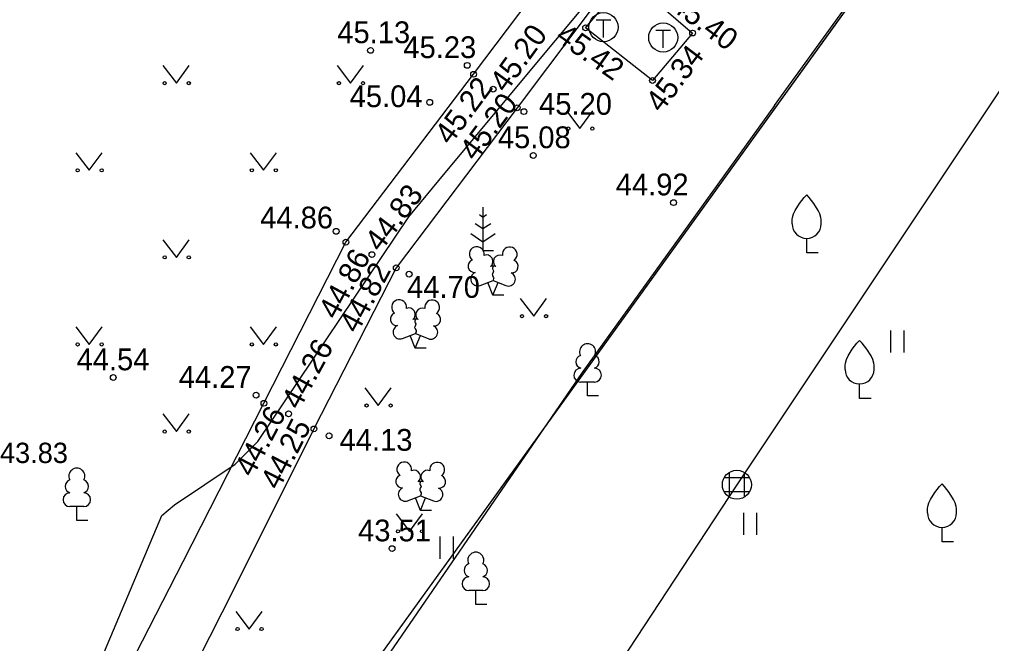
# Model space of a CAD drawing. Extents: x 641898 to 642152, y 6456148 to 6456452.
# Drawn here: x 642060.59 to 642094.09, y 6456346.7 to 6456368.2 of the extents above; entities that cross this region are included whole.
import ezdxf

# ---------------------------------------------------------------- set-up
doc = ezdxf.new("R2010")
doc.units = 0
for name, color, linetype in [('AED', 7, 'Continuous'), ('DKAEV', 7, 'Continuous'), ('DTRASS', 7, 'Continuous'), ('HALJASTUS', 7, 'Continuous'), ('KORGUS', 7, 'Continuous'), ('MPKAABEL', 7, 'Continuous'), ('PIIR', 7, 'Continuous'), ('PUU', 7, 'Continuous'), ('TEE', 7, 'Continuous'), ('TKAEV', 7, 'Continuous')]:
    doc.layers.add(name, color=color, linetype=linetype)

msp = doc.modelspace()

# ---------------------------------------------------------------- linework, layer by layer
at = {"layer": 'AED'}
for points in [[(642086.606, 6456365.23), (642097.139, 6456379.776)], [(642086.606, 6456365.23), (642079.978, 6456356.039), (642064.909, 6456334.09)]]:
    msp.add_lwpolyline(points, dxfattribs=at)
at = {"layer": 'DKAEV'}
for p, q in [((642084.879, 6456352.418), (642085.745, 6456352.418)), ((642085.062, 6456351.734), (642085.062, 6456352.601)), ((642085.562, 6456352.601), (642085.562, 6456351.734)), ((642085.745, 6456351.918), (642084.879, 6456351.918))]:
    msp.add_line(p, q, dxfattribs=at)
msp.add_circle((642085.312, 6456352.168), 0.5, dxfattribs=at)
at = {"layer": 'DTRASS'}
msp.add_lwpolyline([(642094.841, 6456366.459), (642085.312, 6456352.168), (642072.514, 6456332.697)], dxfattribs=at)
at = {"layer": 'HALJASTUS'}
for p, q in [((642065.537, 6456366.607), (642066, 6456366)), ((642066, 6456366), (642066.446, 6456366.607)), ((642071.537, 6456366.607), (642072, 6456366)), ((642072, 6456366), (642072.446, 6456366.607)), ((642079.441, 6456365.045), (642079.904, 6456364.438)), ((642079.904, 6456364.438), (642080.35, 6456365.045)), ((642062.537, 6456363.607), (642063, 6456363)), ((642063, 6456363), (642063.446, 6456363.607)), ((642068.537, 6456363.607), (642069, 6456363)), ((642069, 6456363), (642069.446, 6456363.607)), ((642065.537, 6456360.607), (642066, 6456360)), ((642066, 6456360), (642066.446, 6456360.607)), ((642077.848, 6456358.582), (642078.312, 6456357.975)), ((642078.312, 6456357.975), (642078.757, 6456358.582)), ((642062.537, 6456357.607), (642063, 6456357)), ((642063, 6456357), (642063.446, 6456357.607)), ((642068.537, 6456357.607), (642069, 6456357)), ((642069, 6456357), (642069.446, 6456357.607)), ((642090.608, 6456357.48), (642090.608, 6456356.718)), ((642091.064, 6456357.48), (642091.064, 6456356.718)), ((642072.491, 6456355.502), (642072.954, 6456354.896)), ((642072.954, 6456354.896), (642073.4, 6456355.502)), ((642065.537, 6456354.607), (642066, 6456354)), ((642066, 6456354), (642066.446, 6456354.607)), ((642073.574, 6456351.169), (642074.037, 6456350.562)), ((642074.037, 6456350.562), (642074.483, 6456351.169)), ((642085.538, 6456351.204), (642085.538, 6456350.442)), ((642085.994, 6456351.204), (642085.994, 6456350.442)), ((642075.082, 6456350.379), (642075.082, 6456349.617)), ((642075.538, 6456350.379), (642075.538, 6456349.617)), ((642068.045, 6456347.804), (642068.509, 6456347.197)), ((642068.509, 6456347.197), (642068.954, 6456347.804))]:
    msp.add_line(p, q, dxfattribs=at)
for centre in [(642065.599, 6456366), (642066.428, 6456366), (642071.599, 6456366), (642072.428, 6456366), (642079.503, 6456364.438), (642080.332, 6456364.438), (642062.599, 6456363), (642063.428, 6456363), (642068.599, 6456363), (642069.428, 6456363), (642065.599, 6456360), (642066.428, 6456360), (642077.911, 6456357.975), (642078.739, 6456357.975), (642062.599, 6456357), (642063.428, 6456357), (642068.599, 6456357), (642069.428, 6456357), (642072.553, 6456354.896), (642073.382, 6456354.896), (642065.599, 6456354), (642066.428, 6456354), (642073.636, 6456350.562), (642074.465, 6456350.562), (642068.108, 6456347.197), (642068.936, 6456347.197)]:
    msp.add_circle(centre, 0.055, dxfattribs=at)
at = {"layer": 'KORGUS'}
for centre in [(642080.101, 6456367.909), (642083.786, 6456367.729), (642072.691, 6456367.129), (642076.023, 6456366.614), (642076.241, 6456366.306), (642082.406, 6456366.092), (642076.916, 6456365.794), (642074.728, 6456365.341), (642077.741, 6456365.153), (642077.975, 6456365.02), (642078.298, 6456363.511), (642083.13, 6456361.886), (642071.507, 6456360.897), (642071.844, 6456360.526), (642072.739, 6456360.096), (642073.576, 6456359.641), (642074.019, 6456359.421), (642063.825, 6456355.861), (642068.745, 6456355.255), (642069.016, 6456354.973), (642069.868, 6456354.612), (642070.739, 6456354.091), (642071.261, 6456353.854), (642073.432, 6456349.968)]:
    msp.add_circle(centre, 0.1, dxfattribs=at)
at = {"layer": 'MPKAABEL'}
msp.add_lwpolyline([(642042.36, 6456305.86), (642047.37, 6456314.74), (642052.34, 6456323.35), (642055.18, 6456328.48), (642057.58, 6456334.2), (642061.95, 6456342.69), (642065.5, 6456351.11), (642065.94, 6456351.48), (642068.02, 6456352.88), (642068.81, 6456353.66), (642074.015, 6456361.398), (642075.265, 6456362.909), (642082.862, 6456372.041), (642091.541, 6456379.68), (642096.542, 6456384.081)], dxfattribs=at)
at = {"layer": 'PIIR'}
for points in [[(642014.833, 6456379.743), (642022.41, 6456385.37), (642046.27, 6456403.18), (642048.75, 6456408.2), (642051.82, 6456407.19), (642085.36, 6456416.4), (642109.3, 6456396.57), (642073.4, 6456346.82), (642063.74, 6456333.42), (642017.92, 6456331.38), (641993.48, 6456331.76), (641987.367, 6456331.835)], [(642088.288, 6456334.305), (642063.74, 6456333.42), (642109.3, 6456396.57), (642134.8, 6456380.23), (642123.086, 6456366.473)]]:
    msp.add_lwpolyline(points, dxfattribs=at)
at = {"layer": 'PUU'}
for p, q in [((642076.564, 6456361.378), (642076.44, 6456361.461)), ((642076.564, 6456361.728), (642076.564, 6456360.228)), ((642076.688, 6456361.461), (642076.564, 6456361.378)), ((642076.564, 6456360.978), (642076.297, 6456361.156)), ((642076.831, 6456361.156), (642076.564, 6456360.978)), ((642076.14, 6456360.817), (642076.564, 6456360.535)), ((642076.564, 6456360.535), (642076.988, 6456360.817)), ((642087.718, 6456360.154), (642087.718, 6456360.654)), ((642076.924, 6456360.228), (642076.564, 6456360.228)), ((642088.118, 6456360.154), (642087.718, 6456360.154)), ((642076.467, 6456359.032), (642076.912, 6456359.207)), ((642076.907, 6456358.697), (642076.732, 6456359.137)), ((642076.907, 6456358.697), (642077.087, 6456359.137)), ((642076.912, 6456359.207), (642077.352, 6456359.027)), ((642077.287, 6456358.697), (642076.907, 6456358.697)), ((642073.792, 6456357.205), (642074.237, 6456357.38)), ((642074.232, 6456356.87), (642074.057, 6456357.31)), ((642074.232, 6456356.87), (642074.412, 6456357.31)), ((642074.237, 6456357.38), (642074.677, 6456357.2)), ((642074.612, 6456356.87), (642074.232, 6456356.87)), ((642080.409, 6456355.705), (642079.929, 6456355.705)), ((642080.169, 6456355.23), (642080.169, 6456355.705)), ((642089.54, 6456355.14), (642089.54, 6456355.64)), ((642080.549, 6456355.23), (642080.169, 6456355.23)), ((642089.94, 6456355.14), (642089.54, 6456355.14)), ((642073.969, 6456351.615), (642074.414, 6456351.79)), ((642074.409, 6456351.28), (642074.234, 6456351.72)), ((642074.409, 6456351.28), (642074.589, 6456351.72)), ((642074.414, 6456351.79), (642074.854, 6456351.61)), ((642062.81, 6456351.415), (642062.33, 6456351.415)), ((642062.57, 6456350.94), (642062.57, 6456351.415)), ((642074.789, 6456351.28), (642074.409, 6456351.28)), ((642062.95, 6456350.94), (642062.57, 6456350.94)), ((642092.381, 6456350.199), (642092.381, 6456350.699)), ((642092.781, 6456350.199), (642092.381, 6456350.199)), ((642076.557, 6456348.521), (642076.077, 6456348.521)), ((642076.317, 6456348.046), (642076.317, 6456348.521)), ((642076.697, 6456348.046), (642076.317, 6456348.046))]:
    msp.add_line(p, q, dxfattribs=at)
for points in [[(642087.218, 6456361.154), (642087.218, 6456361.304), (642087.228, 6456361.369), (642087.263, 6456361.499), (642087.323, 6456361.619), (642087.468, 6456361.854), (642087.628, 6456362.059), (642087.718, 6456362.154)], [(642088.218, 6456361.154), (642088.218, 6456361.304), (642088.208, 6456361.369), (642088.173, 6456361.499), (642088.113, 6456361.619), (642087.968, 6456361.854), (642087.808, 6456362.059), (642087.718, 6456362.154)], [(642076.912, 6456359.702), (642076.892, 6456359.627), (642076.892, 6456359.607), (642076.902, 6456359.577), (642076.922, 6456359.542), (642076.927, 6456359.522), (642076.912, 6456359.487), (642076.887, 6456359.437), (642076.882, 6456359.412), (642076.887, 6456359.397), (642076.897, 6456359.367), (642076.932, 6456359.307), (642076.937, 6456359.287), (642076.932, 6456359.267), (642076.917, 6456359.232), (642076.912, 6456359.207)], [(642074.237, 6456357.875), (642074.217, 6456357.8), (642074.217, 6456357.78), (642074.227, 6456357.75), (642074.247, 6456357.715), (642074.252, 6456357.695), (642074.237, 6456357.66), (642074.212, 6456357.61), (642074.207, 6456357.585), (642074.212, 6456357.57), (642074.222, 6456357.54), (642074.257, 6456357.48), (642074.262, 6456357.46), (642074.257, 6456357.44), (642074.242, 6456357.405), (642074.237, 6456357.38)], [(642089.04, 6456356.14), (642089.04, 6456356.29), (642089.05, 6456356.355), (642089.085, 6456356.485), (642089.145, 6456356.605), (642089.29, 6456356.84), (642089.45, 6456357.045), (642089.54, 6456357.14)], [(642090.04, 6456356.14), (642090.04, 6456356.29), (642090.03, 6456356.355), (642089.995, 6456356.485), (642089.935, 6456356.605), (642089.79, 6456356.84), (642089.63, 6456357.045), (642089.54, 6456357.14)], [(642074.414, 6456352.285), (642074.394, 6456352.21), (642074.394, 6456352.19), (642074.404, 6456352.16), (642074.424, 6456352.125), (642074.429, 6456352.105), (642074.414, 6456352.07), (642074.389, 6456352.02), (642074.384, 6456351.995), (642074.389, 6456351.98), (642074.399, 6456351.95), (642074.434, 6456351.89), (642074.439, 6456351.87), (642074.434, 6456351.85), (642074.419, 6456351.815), (642074.414, 6456351.79)], [(642091.881, 6456351.199), (642091.881, 6456351.349), (642091.891, 6456351.414), (642091.926, 6456351.544), (642091.986, 6456351.664), (642092.131, 6456351.899), (642092.291, 6456352.104), (642092.381, 6456352.199)], [(642092.881, 6456351.199), (642092.881, 6456351.349), (642092.871, 6456351.414), (642092.836, 6456351.544), (642092.776, 6456351.664), (642092.631, 6456351.899), (642092.471, 6456352.104), (642092.381, 6456352.199)]]:
    msp.add_lwpolyline(points, dxfattribs=at)
for centre, radius, start, end in [((642087.718, 6456361.154), 0.5, 180, 0), ((642076.35, 6456360.111), 0.256, 111.5027, 232.5173), ((642076.35, 6456360.111), 0.256, 350.4856, 111.5002), ((642076.685, 6456359.861), 0.224, 308.5041, 111.5725), ((642077.148, 6456359.856), 0.225, 67.7016, 230.5126), ((642077.486, 6456360.103), 0.256, 67.6168, 188.6314), ((642077.486, 6456360.103), 0.256, 306.5997, 67.6143), ((642076.276, 6456359.7), 0.224, 111.4304, 274.4987), ((642077.553, 6456359.69), 0.224, 264.6183, 67.6866), ((642076.381, 6456359.256), 0.237, 111.5014, 291.5004), ((642076.911, 6456359.465), 0.237, 66.7655, 111.5015), ((642077.442, 6456359.248), 0.237, 247.6166, 67.6155), ((642073.675, 6456358.284), 0.256, 111.5027, 232.5173), ((642073.675, 6456358.284), 0.256, 350.4856, 111.5002), ((642074.811, 6456358.275), 0.256, 67.6168, 188.6314), ((642074.811, 6456358.275), 0.256, 306.5997, 67.6143), ((642073.601, 6456357.873), 0.224, 111.4304, 274.4987), ((642074.01, 6456358.034), 0.224, 308.5041, 111.5725), ((642074.473, 6456358.029), 0.225, 67.7016, 230.5126), ((642074.878, 6456357.863), 0.224, 264.6183, 67.6866), ((642074.236, 6456357.637), 0.237, 66.7655, 111.5015), ((642073.706, 6456357.428), 0.237, 111.5014, 291.5004), ((642074.767, 6456357.42), 0.237, 247.6166, 67.6155), ((642080.169, 6456356.75), 0.277, 332.5799, 207.4201), ((642079.999, 6456356.403), 0.233, 109.0217, 253.1415), ((642080.339, 6456356.403), 0.233, 286.8508, 70.9859), ((642079.931, 6456355.943), 0.238, 90.0016, 269.3953), ((642080.406, 6456355.943), 0.238, 270.6047, 89.9984), ((642089.54, 6456356.14), 0.5, 180, 0), ((642062.57, 6456352.46), 0.277, 332.5799, 207.4201), ((642073.852, 6456352.694), 0.256, 111.5027, 232.5173), ((642073.852, 6456352.694), 0.256, 350.4856, 111.5002), ((642074.988, 6456352.685), 0.256, 67.6168, 188.6314), ((642074.988, 6456352.685), 0.256, 306.5997, 67.6143), ((642073.778, 6456352.283), 0.224, 111.4304, 274.4987), ((642074.187, 6456352.444), 0.224, 308.5041, 111.5725), ((642074.65, 6456352.439), 0.225, 67.7016, 230.5126), ((642075.055, 6456352.273), 0.224, 264.6183, 67.6866), ((642062.4, 6456352.113), 0.233, 109.0217, 253.1415), ((642062.74, 6456352.113), 0.233, 286.8508, 70.9859), ((642073.883, 6456351.838), 0.237, 111.5014, 291.5004), ((642074.413, 6456352.047), 0.237, 66.7655, 111.5015), ((642074.944, 6456351.83), 0.237, 247.6166, 67.6155), ((642062.333, 6456351.652), 0.238, 90.0016, 269.3953), ((642062.807, 6456351.652), 0.238, 270.6047, 89.9984), ((642092.381, 6456351.199), 0.5, 180, 0), ((642076.317, 6456349.566), 0.277, 332.5799, 207.4201), ((642076.147, 6456349.219), 0.233, 109.0217, 253.1415), ((642076.487, 6456349.219), 0.233, 286.8508, 70.9859), ((642076.08, 6456348.758), 0.238, 90.0016, 269.3953), ((642076.554, 6456348.758), 0.238, 270.6047, 89.9984)]:
    msp.add_arc(centre, radius, start, end, dxfattribs=at)
at = {"layer": 'TEE'}
for points in [[(642035.159, 6456294.737), (642036.89, 6456297.103), (642041.174, 6456302.984), (642044.24, 6456307.225), (642045.129, 6456308.47), (642045.603, 6456309.17), (642047.239, 6456312.312), (642050.208, 6456318.098), (642054.724, 6456326.967), (642058.163, 6456333.748), (642062.721, 6456342.673), (642066.238, 6456349.525), (642069.016, 6456354.973), (642071.844, 6456360.526), (642076.241, 6456366.306), (642079.394, 6456370.497), (642081.688, 6456373.557), (642086.106, 6456379.495), (642086.143, 6456379.552)], [(642086.143, 6456379.552), (642086.542, 6456379.217), (642086.456, 6456379.098), (642087.606, 6456378.256), (642083.115, 6456372.312), (642080.839, 6456369.283), (642077.741, 6456365.153), (642073.576, 6456359.641), (642070.739, 6456354.091), (642067.991, 6456348.596), (642064.585, 6456341.863), (642059.916, 6456332.701), (642056.418, 6456326.006), (642051.851, 6456317.094), (642047.291, 6456308.146), (642042.674, 6456301.758), (642038.063, 6456295.464), (642040.204, 6456289.729)]]:
    msp.add_lwpolyline(points, dxfattribs=at)
at = {"layer": 'TKAEV'}
for p, q in [((642080.467, 6456368.18), (642080.967, 6456368.18)), ((642080.717, 6456367.58), (642080.717, 6456368.18)), ((642082.524, 6456367.824), (642083.024, 6456367.824)), ((642082.774, 6456367.224), (642082.774, 6456367.824))]:
    msp.add_line(p, q, dxfattribs=at)
msp.add_lwpolyline([(642081.564, 6456369.639), (642083.786, 6456367.729), (642082.406, 6456366.092), (642080.101, 6456367.909), (642081.564, 6456369.639)], dxfattribs=at)
for centre in [(642080.717, 6456367.93), (642082.774, 6456367.574)]:
    msp.add_circle(centre, 0.5, dxfattribs=at)

# ---------------------------------------------------------------- texts
at = {"layer": 'KORGUS'}
for s, rotation, p in [('45.40', 323.3449, (642082.971, 6456368.583)), ('45.20', 54.1912, (642077.347, 6456365.637)), ('45.42', 324.8289, (642079.02, 6456367.502)), ('45.34', 52.827, (642082.704, 6456364.947)), ('45.22', 53.3239, (642075.44, 6456363.835)), ('45.20', 53.4564, (642076.302, 6456363.28)), ('44.83', 53.0784, (642073.031, 6456360.147)), ('44.86', 61.5166, (642071.515, 6456357.817)), ('44.82', 61.8762, (642072.231, 6456357.345)), ('44.26', 61.4291, (642070.234, 6456354.713)), ('44.26', 62.1395, (642068.625, 6456352.392)), ('44.25', 62.9402, (642069.525, 6456351.952))]:
    msp.add_text(s, height=0.75, rotation=rotation, dxfattribs=at).set_placement(p)
for s, height, p in [('45.13', 0.75, (642071.545, 6456367.379)), ('45.23', 0.75, (642073.821, 6456366.864)), ('45.04', 0.75, (642071.972, 6456365.175)), ('45.20', 0.75, (642078.497, 6456364.912)), ('45.08', 0.75, (642077.077, 6456363.761)), ('44.92', 0.75, (642081.14, 6456362.136)), ('44.86', 0.75, (642068.889, 6456360.997)), ('44.70', 0.75, (642073.949, 6456358.606)), ('44.54', 0.75, (642062.561, 6456356.111)), ('44.27', 0.75, (642066.083, 6456355.505)), ('44.13', 0.75, (642071.625, 6456353.338)), (' 43.83', 0.7, (642059.661, 6456352.915)), ('43.51', 0.75, (642072.262, 6456350.218))]:
    msp.add_text(s, height=height, dxfattribs=at).set_placement(p)

doc.saveas('drawing.dxf')
